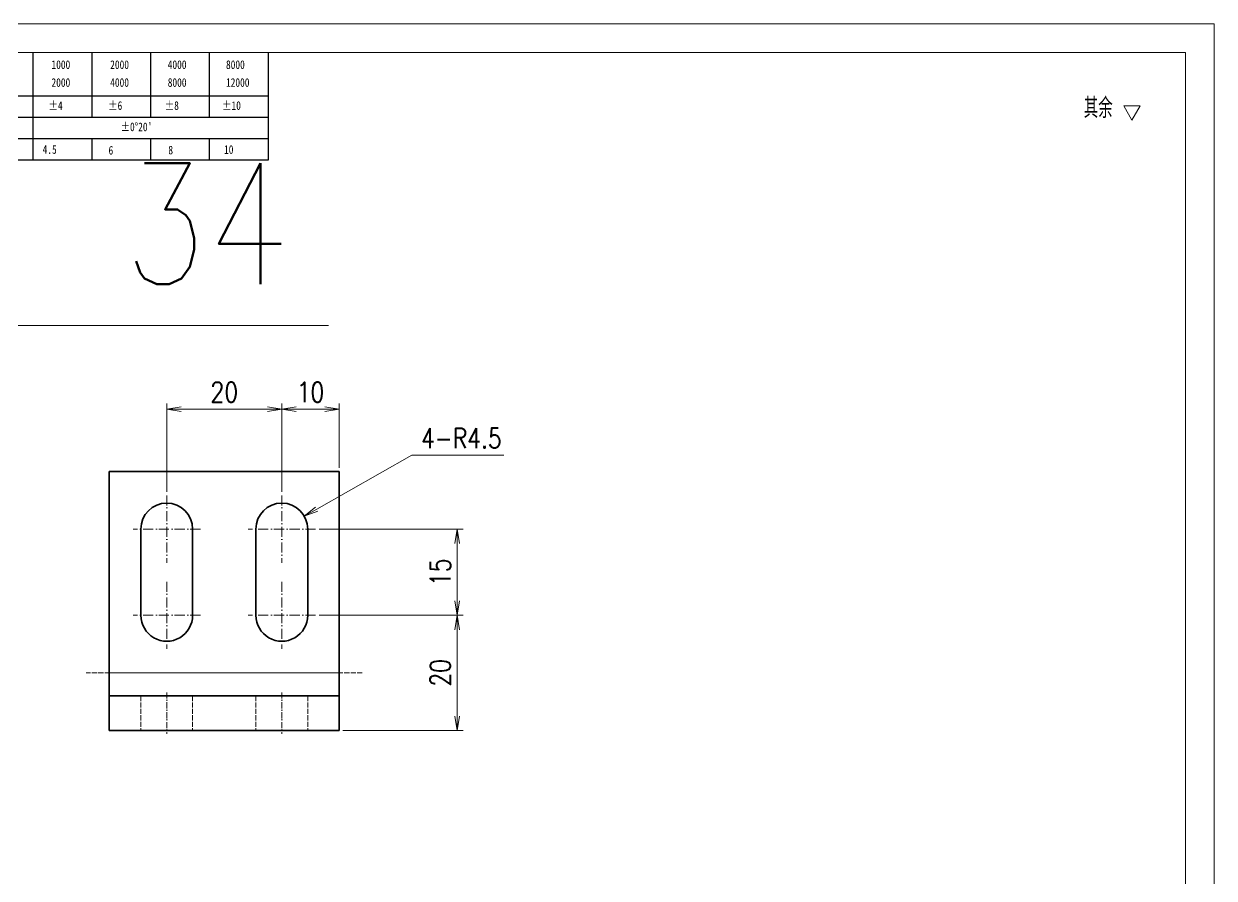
# Model space of a CAD drawing. Header units: millimetres. Extents: x 1333 to 209312, y -42879 to 359.
# Drawn here: x 139378.8 to 139585.7, y -932.9 to -784.4 of the extents above; entities that cross this region are included whole.
import ezdxf

# ---------------------------------------------------------------- set-up
doc = ezdxf.new("R2010")
doc.units = ezdxf.units.MM
doc.header["$LTSCALE"] = 0.5
for name, pattern in [('AM_ISO02W050x2', [3.75, 3, -0.75]), ('AM_ISO08W050x2', [9, 6, -0.75, 1.5, -0.75]), ('DASHDOT', [18.5, 12, -3, 0.5, -3]), ('DASHED', [15, 12, -3]), ('DOT2', [0.125, 0, -0.125])]:
    doc.linetypes.add(name, pattern=pattern)
for name, color, linetype, lineweight in [('中心线', 2, 'AM_ISO08W050x2', 18), ('图框', 7, 'Continuous', 18), ('标注线', 3, 'Continuous', 18), ('虚线', 1, 'AM_ISO02W050x2', 18)]:
    doc.layers.add(name, color=color, linetype=linetype, lineweight=lineweight)
doc.layers.add('图\\M+19E79\\M+195B6\\M+18E9A', color=7, linetype='Continuous')
doc.layers.add('打印', color=7, linetype='Continuous', lineweight=15, plot=False)
doc.layers.add('打印-禁用', color=7, linetype='Continuous', lineweight=15, plot=False)
doc.styles.add('DIM', font='romans.shx', dxfattribs={"width": 0.8, "bigfont": 'bigfont.shx'})
doc.styles.add('国标', font='simfang.ttf', dxfattribs={"width": 0.8})
doc.styles.add('机械长仿宋', font='gbenor.shx', dxfattribs={"height": 1, "bigfont": 'gbcbig.shx'})
doc.dimstyles.new('XR 1-1$0', dxfattribs={"dimtxt": 3.5, "dimasz": 2.5, "dimexe": 1, "dimexo": 0.625, "dimgap": 1.2, "dimtad": 1, "dimzin": 9, "dimdsep": 46, "dimtxsty": 'DIM', "dimblk": 'OPEN', "dimcen": 0, "dimclrd": 8, "dimclre": 8, "dimclrt": 2, "dimazin": 2, "dimtfac": 0.5, "dimtmove": 0, "dimatfit": 3, "dimldrblk": 'OPEN', "dimfxl": 0, "dimtolj": 2, "dimlwd": 18, "dimlwe": 18, "dimarcsym": 0})
doc.dimstyles.new('XR 1-1$4', dxfattribs={"dimtxt": 3.5, "dimasz": 2.5, "dimexe": 1, "dimexo": 0.625, "dimgap": 1.2, "dimtad": 1, "dimtoh": 1, "dimdsep": 46, "dimtxsty": 'DIM', "dimblk": 'OPEN', "dimcen": 0, "dimclrd": 8, "dimclre": 8, "dimclrt": 2, "dimazin": 2, "dimtfac": 0.5, "dimtofl": 0, "dimtmove": 0, "dimatfit": 3, "dimldrblk": 'OPEN', "dimfxl": 0, "dimtolj": 2, "dimlwd": 18, "dimlwe": 18, "dimarcsym": 0})
doc.dimstyles.new('XR 1-6', dxfattribs={"dimscale": 6, "dimtxt": 3.5, "dimasz": 2.5, "dimexe": 1, "dimexo": 0.625, "dimgap": 1.2, "dimtad": 1, "dimdsep": 46, "dimtxsty": 'DIM', "dimblk": 'OPEN', "dimcen": 0, "dimclrd": 8, "dimclre": 8, "dimclrt": 2, "dimazin": 2, "dimtfac": 0.5, "dimtmove": 0, "dimatfit": 3, "dimldrblk": 'OPEN', "dimfxl": 0, "dimtolj": 2, "dimlwd": 18, "dimlwe": 18, "dimarcsym": 0})

# ---------------------------------------------------------------- blocks, each defined once
blk = doc.blocks.new('GZDEH零件A3图框V01版')
at = {"layer": '图\\M+19E79\\M+195B6\\M+18E9A', "color": 9}
for p, q in [((3072.2, -1561.98), (3072.2, -1554.46)), ((3082.42, -1561.98), (3082.42, -1554.46)), ((3092.64, -1561.98), (3092.64, -1554.46)), ((3102.86, -1561.98), (3102.86, -1554.46)), ((3113.09, -1573.08), (3113.09, -1554.46)), ((2996.09, -1561.98), (3113.09, -1561.98)), ((3072.2, -1573.08), (3072.2, -1561.98)), ((3082.42, -1565.68), (3082.42, -1561.98)), ((3092.64, -1565.68), (3092.64, -1561.98)), ((3102.86, -1565.68), (3102.86, -1561.98)), ((2996.09, -1565.68), (3113.09, -1565.68)), ((2996.09, -1569.38), (3113.09, -1569.38)), ((3082.42, -1573.08), (3082.42, -1569.48)), ((3092.64, -1573.08), (3092.64, -1569.38)), ((3102.86, -1573.08), (3102.86, -1569.38)), ((2990.09, -1573.08), (3113.09, -1573.08))]:
    blk.add_line(p, q, dxfattribs=at)
at = {"layer": '图框', "linetype": 'Continuous'}
for p, q in [((3272.49, -1554.46), (2882.49, -1554.46)), ((3272.49, -1832.96), (3272.49, -1554.46))]:
    blk.add_line(p, q, dxfattribs=at)
at = {"layer": '打印-禁用', "linetype": 'Continuous'}
for p, q in [((3277.49, -1549.46), (2857.49, -1549.46)), ((3277.49, -1846.46), (3277.49, -1549.46))]:
    blk.add_line(p, q, dxfattribs=at)
at = {"layer": '图\\M+19E79\\M+195B6\\M+18E9A', "color": 9, "style": '国标', "width": 0.8}
for s, p in [('1000', (3075.36, -1557.31)), ('2000', (3085.57, -1557.31)), ('4000', (3095.57, -1557.31)), ('8000', (3105.7, -1557.31)), ('2000', (3075.36, -1560.41)), ('4000', (3085.57, -1560.41)), ('8000', (3095.57, -1560.41)), ('12000', (3105.7, -1560.41)), ('±4', (3074.85, -1564.42)), ('±6', (3085.22, -1564.42)), ('±8', (3095.06, -1564.42)), ('±10', (3105.02, -1564.42)), ("±0%%D20'", (3087.38, -1568.12)), ('4.5', (3073.82, -1572.05)), ('8', (3095.68, -1572.15)), ('10', (3105.36, -1572.06)), ('6', (3085.28, -1572.19))]:
    blk.add_text(s, height=1.5, dxfattribs=at).set_placement(p)
blk = doc.blocks.new('DEH A3')
at = {"layer": '图框'}
blk.add_blockref('GZDEH零件A3图框V01版', (-2857.49, 1846.46), dxfattribs=at)
blk = doc.blocks.new('FINISHER_1')
at = {"layer": '标注线'}
for p, q in [((0, 0), (-1.44, 2.5)), ((-1.44, 2.5), (1.44, 2.5)), ((1.44, 2.5), (0, 0))]:
    blk.add_line(p, q, dxfattribs=at)
blk = doc.blocks.new('其余任何12.5')
at = {"layer": '标注线', "color": 2, "linetype": 'ByBlock', "lineweight": 30}
blk.add_blockref('FINISHER_1', (0, 0), dxfattribs=at)
at = {"layer": '标注线', "color": 7, "linetype": 'DOT2', "style": '机械长仿宋'}
blk.add_text('其余', height=3.5, dxfattribs=at).set_placement((-8.38, 0.4))
blk = doc.blocks.new('_Open')
at = {"color": 0, "linetype": 'ByBlock', "lineweight": -2}
for p, q in [((-1, 0.167), (0, 0)), ((-1, -0.167), (0, 0)), ((0, 0), (-1, 0))]:
    blk.add_line(p, q, dxfattribs=at)
blk = doc.blocks.new('*D427')
at = {"layer": 'Defpoints', "color": 0, "transparency": 16777216}
for p in [(139429.49, -887.24), (139454.14, -887.24), (139433.64, -907.24)]:
    blk.add_point(p, dxfattribs=at)
at = {"layer": '标注线', "color": 8, "lineweight": 18, "transparency": 16777216}
for p, q in [((139430.11, -887.24), (139455.14, -887.24)), ((139454.14, -904.74), (139454.14, -889.74)), ((139434.26, -907.24), (139455.14, -907.24))]:
    blk.add_line(p, q, dxfattribs=at)
at = {"layer": '标注线', "color": 8, "lineweight": 18, "transparency": 16777216, "xscale": 2.5, "yscale": 2.5, "zscale": 2.5}
for p, rotation in [((139454.14, -887.24), 90), ((139454.14, -907.24), 270)]:
    blk.add_blockref('_Open', p, dxfattribs=dict(at, rotation=rotation))
at = {"layer": '标注线', "color": 2, "transparency": 16777216, "insert": (139451.19, -897.24), "char_height": 3.5, "attachment_point": 5, "rotation": 90, "style": 'DIM'}
blk.add_mtext('\\A2;20', dxfattribs=at)
blk = doc.blocks.new('*D428')
at = {"layer": 'Defpoints', "color": 0, "transparency": 16777216}
for p in [(139429.49, -872.24), (139454.14, -872.24), (139429.49, -887.24)]:
    blk.add_point(p, dxfattribs=at)
at = {"layer": '标注线', "color": 8, "lineweight": 18, "transparency": 16777216}
for p, q in [((139430.11, -872.24), (139455.14, -872.24)), ((139454.14, -884.74), (139454.14, -874.74)), ((139430.11, -887.24), (139455.14, -887.24))]:
    blk.add_line(p, q, dxfattribs=at)
at = {"layer": '标注线', "color": 8, "lineweight": 18, "transparency": 16777216, "xscale": 2.5, "yscale": 2.5, "zscale": 2.5}
for p, rotation in [((139454.14, -872.24), 90), ((139454.14, -887.24), 270)]:
    blk.add_blockref('_Open', p, dxfattribs=dict(at, rotation=rotation))
at = {"layer": '标注线', "color": 2, "transparency": 16777216, "insert": (139451.19, -879.74), "char_height": 3.5, "attachment_point": 5, "rotation": 90, "style": 'DIM'}
blk.add_mtext('\\A2;15', dxfattribs=at)
blk = doc.blocks.new('*D429')
at = {"layer": 'Defpoints', "color": 0, "transparency": 16777216}
for p in [(139423.64, -851.4), (139433.64, -862.24), (139423.64, -866.39)]:
    blk.add_point(p, dxfattribs=at)
at = {"layer": '标注线', "color": 8, "lineweight": 18, "transparency": 16777216}
for p, q in [((139423.64, -865.77), (139423.64, -850.4)), ((139433.64, -861.62), (139433.64, -850.4)), ((139431.14, -851.4), (139426.14, -851.4))]:
    blk.add_line(p, q, dxfattribs=at)
at = {"layer": '标注线', "color": 8, "lineweight": 18, "transparency": 16777216, "xscale": 2.5, "yscale": 2.5, "zscale": 2.5, "rotation": 180}
blk.add_blockref('_Open', (139423.64, -851.4), dxfattribs=at)
at = {"layer": '标注线', "color": 8, "lineweight": 18, "transparency": 16777216, "xscale": 2.5, "yscale": 2.5, "zscale": 2.5}
blk.add_blockref('_Open', (139433.64, -851.4), dxfattribs=at)
at = {"layer": '标注线', "color": 2, "transparency": 16777216, "insert": (139428.64, -848.45), "char_height": 3.5, "attachment_point": 5, "style": 'DIM'}
blk.add_mtext('\\A2;10', dxfattribs=at)
blk = doc.blocks.new('*D430')
at = {"layer": 'Defpoints', "color": 0, "transparency": 16777216}
for p in [(139403.64, -851.4), (139403.64, -866.39), (139423.64, -866.39)]:
    blk.add_point(p, dxfattribs=at)
at = {"layer": '标注线', "color": 8, "lineweight": 18, "transparency": 16777216}
for p, q in [((139403.64, -865.77), (139403.64, -850.4)), ((139423.64, -865.77), (139423.64, -850.4)), ((139421.14, -851.4), (139406.14, -851.4))]:
    blk.add_line(p, q, dxfattribs=at)
at = {"layer": '标注线', "color": 8, "lineweight": 18, "transparency": 16777216, "xscale": 2.5, "yscale": 2.5, "zscale": 2.5, "rotation": 180}
blk.add_blockref('_Open', (139403.64, -851.4), dxfattribs=at)
at = {"layer": '标注线', "color": 8, "lineweight": 18, "transparency": 16777216, "xscale": 2.5, "yscale": 2.5, "zscale": 2.5}
blk.add_blockref('_Open', (139423.64, -851.4), dxfattribs=at)
at = {"layer": '标注线', "color": 2, "transparency": 16777216, "insert": (139413.64, -848.45), "char_height": 3.5, "attachment_point": 5, "style": 'DIM'}
blk.add_mtext('\\A2;20', dxfattribs=at)
blk = doc.blocks.new('*D431')
at = {"layer": 'Defpoints', "color": 0, "transparency": 16777216}
for p in [(139427.55, -870.02), (139423.64, -872.24)]:
    blk.add_point(p, dxfattribs=at)
at = {"layer": '标注线', "color": 8, "lineweight": 18, "transparency": 16777216}
for p, q in [((139446.25, -859.4), (139429.73, -868.79)), ((139462.25, -859.4), (139446.25, -859.4))]:
    blk.add_line(p, q, dxfattribs=at)
at = {"layer": '标注线', "color": 8, "lineweight": 18, "transparency": 16777216, "xscale": 2.5, "yscale": 2.5, "zscale": 2.5, "rotation": 209.5958077960032}
blk.add_blockref('_Open', (139427.55, -870.02), dxfattribs=at)
at = {"layer": '标注线', "color": 2, "transparency": 16777216, "insert": (139454.85, -856.45), "char_height": 3.5, "attachment_point": 5, "style": 'DIM'}
blk.add_mtext('\\A2;{\\Fromans,bigfont|c134;4-R4.5}', dxfattribs=at)
blk = doc.blocks.new('*D656')
at = {"layer": 'Defpoints', "color": 0, "transparency": 16777216}
for p in [(139359.35, -836.88), (139325.35, -897.24), (139359.35, -897.24)]:
    blk.add_point(p, dxfattribs=at)
at = {"layer": '标注线', "color": 8, "lineweight": 18, "transparency": 16777216}
for p, q in [((139325.35, -893.49), (139325.35, -830.88)), ((139359.35, -893.49), (139359.35, -830.88)), ((139310.35, -836.88), (139295.35, -836.88)), ((139325.35, -836.88), (139359.35, -836.88)), ((139374.35, -836.88), (139431.75, -836.88))]:
    blk.add_line(p, q, dxfattribs=at)
at = {"layer": '标注线', "color": 8, "lineweight": 18, "transparency": 16777216, "xscale": 15, "yscale": 15, "zscale": 15}
blk.add_blockref('_Open', (139325.35, -836.88), dxfattribs=at)
at = {"layer": '标注线', "color": 8, "lineweight": 18, "transparency": 16777216, "xscale": 15, "yscale": 15, "zscale": 15, "rotation": 180}
blk.add_blockref('_Open', (139359.35, -836.88), dxfattribs=at)
at = {"layer": '标注线', "color": 2, "transparency": 16777216, "insert": (139410.55, -819.18), "char_height": 21, "attachment_point": 5, "style": 'DIM'}
blk.add_mtext('\\A2;34', dxfattribs=at)

msp = doc.modelspace()

# ---------------------------------------------------------------- linework, layer by layer
at = {"color": 7, "lineweight": 35}
for p, q in [((139393.639, -897.242), (139393.639, -862.242)), ((139393.639, -862.242), (139433.639, -862.242)), ((139433.639, -862.242), (139433.639, -897.242)), ((139433.639, -907.242), (139393.639, -907.242))]:
    msp.add_line(p, q, dxfattribs=at)
at = {"color": 7, "lineweight": 35, "ltscale": 0.375}
for p, q in [((139399.139, -872.242), (139399.139, -887.242)), ((139408.139, -887.242), (139408.139, -872.242)), ((139419.139, -872.242), (139419.139, -887.242)), ((139428.139, -887.242), (139428.139, -872.242))]:
    msp.add_line(p, q, dxfattribs=at)
at = {"color": 7, "lineweight": 35, "ltscale": 0.25}
for p, q in [((139393.639, -897.242), (139393.639, -907.242)), ((139433.639, -897.242), (139433.639, -907.242))]:
    msp.add_line(p, q, dxfattribs=at)
at = {"color": 7, "lineweight": 35, "ltscale": 0.15}
msp.add_line((139433.639, -901.242), (139393.639, -901.242), dxfattribs=at)
at = {"color": 7, "lineweight": 35}
for centre, start, end in [((139403.639, -872.242), 0, 179.99999), ((139423.639, -872.242), 0, 179.99999), ((139403.639, -887.242), 179.99999, 0), ((139423.639, -887.242), 179.99999, 0)]:
    msp.add_arc(centre, 4.5, start, end, dxfattribs=at)
at = {"layer": '中心线', "linetype": 'DASHDOT', "lineweight": 13, "ltscale": 0.292505}
for p, q in [((139403.639, -866.392), (139403.639, -878.092)), ((139423.639, -866.392), (139423.639, -878.092)), ((139409.489, -872.242), (139397.789, -872.242)), ((139429.489, -872.242), (139417.789, -872.242)), ((139403.639, -881.392), (139403.639, -893.092)), ((139423.639, -881.392), (139423.639, -893.092)), ((139409.489, -887.242), (139397.789, -887.242)), ((139429.489, -887.242), (139417.789, -887.242))]:
    msp.add_line(p, q, dxfattribs=at)
at = {"layer": '中心线', "linetype": 'DASHDOT', "lineweight": 13, "ltscale": 0.180017}
for p, q in [((139403.639, -900.642), (139403.639, -907.843)), ((139423.639, -900.642), (139423.639, -907.843))]:
    msp.add_line(p, q, dxfattribs=at)
at = {"layer": '打印'}
msp.add_lwpolyline([(139165.729, -784.43), (139585.729, -784.43), (139585.729, -1081.43), (139165.729, -1081.43)], close=True, dxfattribs=at)
at = {"layer": '虚线', "linetype": 'DASHED', "lineweight": 13, "ltscale": 0.15}
for p, q in [((139437.639, -897.242), (139389.638, -897.242)), ((139433.639, -897.242), (139393.639, -897.242)), ((139433.639, -897.242), (139393.639, -897.242)), ((139399.139, -901.242), (139399.139, -907.242)), ((139408.139, -901.242), (139408.139, -907.242)), ((139419.139, -901.242), (139419.139, -907.242)), ((139428.139, -901.242), (139428.139, -907.242))]:
    msp.add_line(p, q, dxfattribs=at)

# ---------------------------------------------------------------- block references
at = {"layer": '图框'}
msp.add_blockref('DEH A3', (139165.729, -1081.43), dxfattribs=at)
at = {"layer": '标注线'}
msp.add_blockref('其余任何12.5', (139571.434, -801.194), dxfattribs=at)

# ---------------------------------------------------------------- dimensions: what is measured, and where the dimension line sits
at = {"layer": '标注线', "color": 7}
dim = msp.add_linear_dim(base=(139359.346, -836.875), p1=(139325.346, -897.242), p2=(139359.346, -897.242), dimstyle='XR 1-6', dxfattribs=at)
dim.commit()
dim.dimension.update_dxf_attribs({"geometry": '*D656', "text_midpoint": (139410.546, -819.175)})
at = {"layer": '标注线'}
for base, p1, p2, picture, middle in [((139403.639, -851.403), (139423.639, -866.392), (139403.639, -866.392), '*D430', (139413.639, -848.453)), ((139423.639, -851.403), (139433.639, -862.242), (139423.639, -866.392), '*D429', (139428.639, -848.453))]:
    dim = msp.add_linear_dim(base=base, p1=p1, p2=p2, dimstyle='XR 1-1$0', dxfattribs=at)
    dim.commit()
    dim.dimension.update_dxf_attribs({"geometry": picture, "text_midpoint": middle})
dim = msp.add_radius_dim(center=(139423.639, -872.242), mpoint=(139427.552, -870.02), text='{\\Fromans,bigfont|c134;4-<>}', dimstyle='XR 1-1$4', dxfattribs=at)
dim.commit()
dim.dimension.update_dxf_attribs({"geometry": '*D431', "text_midpoint": (139454.851, -859.399), "dimtype": 164})
for base, p1, p2, picture, middle in [((139454.138, -872.242), (139429.489, -887.242), (139429.489, -872.242), '*D428', (139451.188, -879.742)), ((139454.138, -887.242), (139433.639, -907.242), (139429.489, -887.242), '*D427', (139451.188, -897.242))]:
    dim = msp.add_linear_dim(base=base, p1=p1, p2=p2, angle=90, dimstyle='XR 1-1$0', dxfattribs=at)
    dim.commit()
    dim.dimension.update_dxf_attribs({"geometry": picture, "text_midpoint": middle})

doc.saveas('drawing.dxf')
